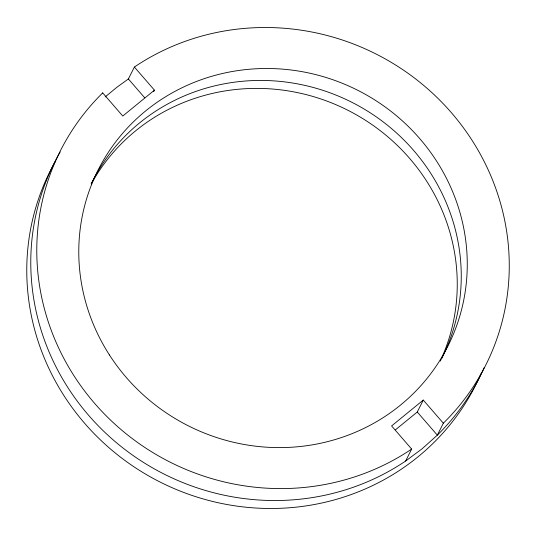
<?xml version="1.0" encoding="UTF-8"?>
<svg xmlns="http://www.w3.org/2000/svg" width="536" height="536" viewBox="0 0 536 536"><rect width="100%" height="100%" fill="white"/><g stroke="black" fill="none" stroke-linecap="round" stroke-linejoin="round"><path stroke-width="0.8" d="M102.329 93.646L102.704 92.896L122.771 116.031L154.448 90.155L134.382 67.027L128.379 78.966L116.882 87.261L105.17 96.936M153.698 91.649L154.448 90.155M395.488 429.798L417.269 412.01L423.273 400.07L443.339 423.199L437.329 435.138L422.107 448.786L405.652 461.014A238.145 228.577 26.7 0 1 110.543 437.59A238.145 228.577 26.7 0 1 60.166 152.036M405.652 461.014L411.655 449.074L391.595 425.939L423.273 400.07M128.379 78.966L144.68 97.76M417.269 412.01L437.329 435.138A238.145 228.577 26.7 0 0 484.289 367.435M481.033 373.692A238.145 228.577 26.7 0 1 161.189 482.594A238.145 228.577 26.7 0 1 55.221 161.644M91.147 183.908A195.808 187.942 26.7 0 1 350.631 101.679A195.808 187.942 26.7 0 1 441.791 358.276M91.274 183.902A195.808 187.942 26.7 0 1 348.132 110.396A195.808 187.942 26.7 0 1 440.291 361.076M134.382 67.027A238.145 228.577 26.7 0 1 451.232 112.513A238.145 228.577 26.7 0 1 443.339 423.199M411.655 449.074A238.145 228.577 26.7 0 1 94.812 403.581A238.145 228.577 26.7 0 1 102.704 92.896M109.431 354.946A195.808 187.942 26.7 0 0 445.523 350.685A195.808 187.942 26.7 0 0 264.107 68.508A195.808 187.942 26.7 0 0 109.431 354.946"/></g></svg>
